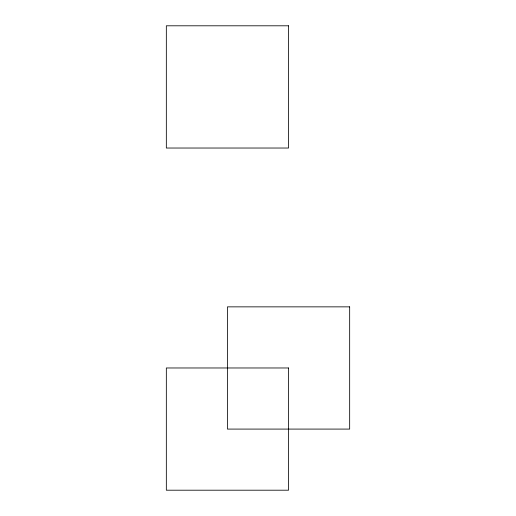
<?xml version="1.0" encoding="UTF-8"?>
<svg xmlns="http://www.w3.org/2000/svg" width="516" height="516" viewBox="0 0 516 516"><rect width="100%" height="100%" fill="white"/><g stroke="black" fill="none" stroke-linecap="round" stroke-linejoin="round"><path stroke-width="0.77" d="M288.554 25.8L166.333 25.8L166.333 148.028L288.554 148.028L288.554 25.8M349.667 306.859L227.446 306.859L227.446 429.086L349.667 429.086L349.667 306.859M288.554 367.973L166.333 367.973L166.333 490.2L288.554 490.2L288.554 367.973"/></g></svg>
